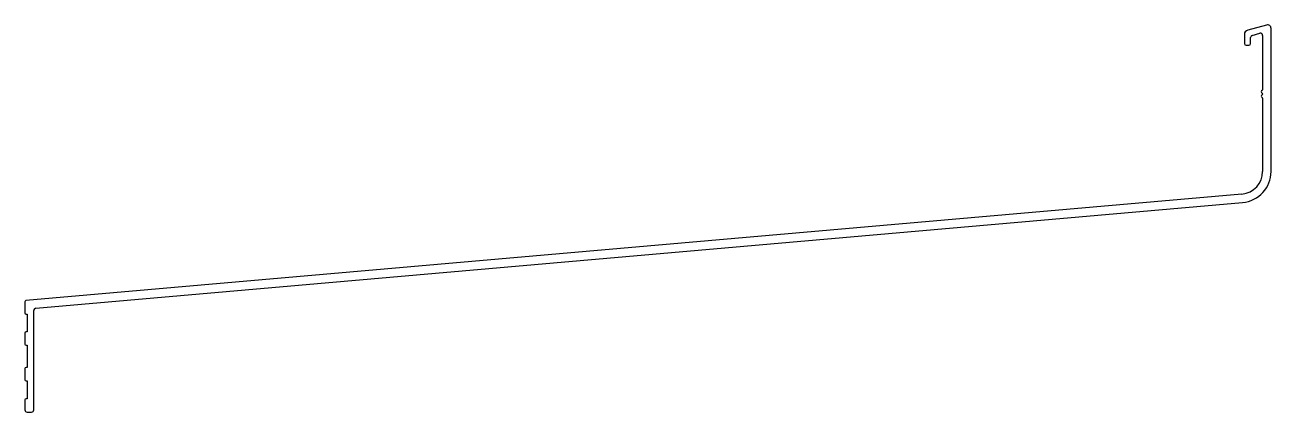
# Model space of a CAD drawing. Extents: x 2783 to 3063, y 1736 to 1823.
import ezdxf

# ---------------------------------------------------------------- set-up
doc = ezdxf.new("R2010")
doc.units = 0
doc.layers.get('0').update_dxf_attribs({"linetype": 'CONTINUOUS'})

msp = doc.modelspace()

# ---------------------------------------------------------------- linework, layer by layer
at = {"linetype": 'CONTINUOUS'}
for p, q in [((3062.31, 1823.22), (3058.06, 1822.08)), ((3057.32, 1821.11), (3057.32, 1819.07)), ((3058.72, 1819.07), (3058.72, 1820.42)), ((3059.09, 1820.91), (3060.79, 1821.36)), ((3061.42, 1820.88), (3061.42, 1808.69)), ((3063.32, 1790.34), (3063.32, 1822.45)), ((3057.72, 1818.67), (3058.32, 1818.67)), ((3061.39, 1808.62), (3061.19, 1808.42)), ((3061.19, 1808.07), (3061.39, 1807.87)), ((3061.39, 1807.62), (3061.19, 1807.42)), ((3061.19, 1807.07), (3061.39, 1806.87)), ((3061.42, 1807.8), (3061.42, 1807.69)), ((3061.42, 1806.8), (3061.42, 1790.34)), ((3056.76, 1785.26), (2783.54, 1761.32)), ((2785.77, 1759.6), (3056.93, 1783.37)), ((2783.32, 1761.07), (2783.32, 1758.55)), ((2785.32, 1736.8), (2785.32, 1759.11)), ((2783.57, 1758.3), (2783.82, 1758.3)), ((2783.82, 1758.3), (2783.82, 1754.3)), ((2783.32, 1754.05), (2783.32, 1751.55)), ((2783.82, 1754.3), (2783.57, 1754.3)), ((2783.57, 1751.3), (2783.82, 1751.3)), ((2783.82, 1751.3), (2783.82, 1746.3)), ((2783.32, 1746.05), (2783.32, 1743.55)), ((2783.82, 1746.3), (2783.57, 1746.3)), ((2783.57, 1743.3), (2783.82, 1743.3)), ((2783.82, 1743.3), (2783.82, 1739.3)), ((2783.32, 1739.05), (2783.32, 1736.8)), ((2783.82, 1739.3), (2783.57, 1739.3)), ((2783.82, 1736.3), (2784.82, 1736.3))]:
    msp.add_line(p, q, dxfattribs=at)
for centre, radius, start, end in [((3062.52, 1822.45), 0.8, 360, 105), ((3058.32, 1821.11), 1, 105, 180), ((3059.22, 1820.42), 0.5, 105, 180), ((3060.92, 1820.88), 0.5, 0, 105), ((3057.72, 1819.07), 0.4, 180, 270), ((3058.32, 1819.07), 0.4, 270, 0), ((3061.37, 1808.25), 0.25, 135, 225), ((3061.37, 1807.25), 0.25, 135, 225), ((3061.32, 1808.69), 0.1, 315, 0), ((3061.32, 1807.8), 0.1, 0, 45), ((3061.32, 1807.69), 0.1, 315, 0), ((3061.32, 1806.8), 0.1, 0, 45), ((3056.32, 1790.34), 5.1, 275.0099, 360), ((3056.32, 1790.34), 7, 275.0085, 360), ((2783.57, 1761.07), 0.25, 95.0081, 180), ((2783.57, 1758.55), 0.25, 180, 270), ((2785.82, 1759.11), 0.5, 95.0085, 180), ((2783.57, 1754.05), 0.25, 90, 180), ((2783.57, 1751.55), 0.25, 180, 270), ((2783.57, 1746.05), 0.25, 90, 180), ((2783.57, 1743.55), 0.25, 180, 270), ((2783.57, 1739.05), 0.25, 90, 180), ((2783.82, 1736.8), 0.5, 180, 270), ((2784.82, 1736.8), 0.5, 270, 0)]:
    msp.add_arc(centre, radius, start, end, dxfattribs=at)

doc.saveas('drawing.dxf')
